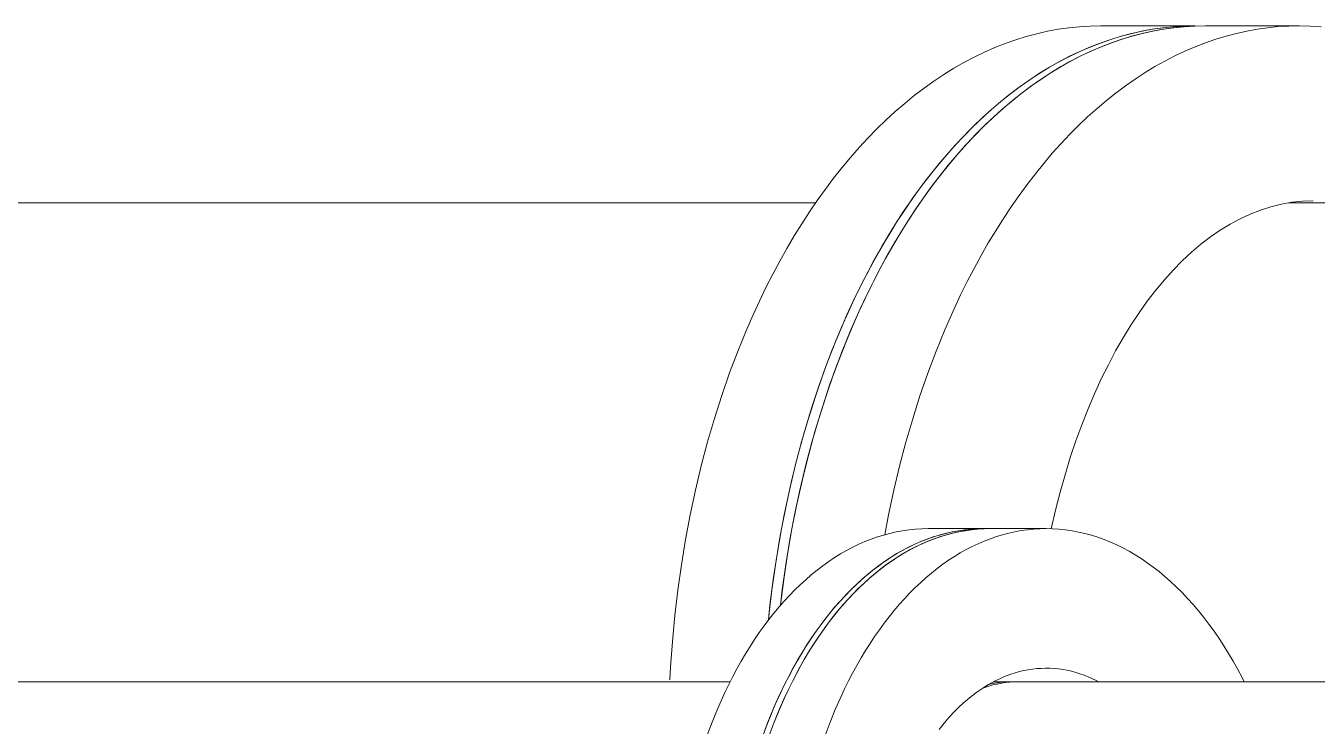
# Model space of a CAD drawing. Header units: millimetres. Extents: x 47631 to 558803, y 29659 to 315570.
# Drawn here: x 482838 to 483360, y 301991 to 302274 of the extents above; entities that cross this region are included whole.
import ezdxf

# ---------------------------------------------------------------- set-up
doc = ezdxf.new("R2010")
doc.units = ezdxf.units.MM

msp = doc.modelspace()

# ---------------------------------------------------------------- linework, layer by layer
at = {"color": 8, "linetype": 'Continuous', "lineweight": 9}
for p, q in [((483246.57, 302271.13), (483242.3, 302269.98)), ((483250.88, 302272.09), (483246.57, 302271.13)), ((483255.18, 302272.89), (483250.88, 302272.09)), ((483259.49, 302273.5), (483255.18, 302272.89)), ((483263.82, 302273.96), (483259.49, 302273.5)), ((483268.14, 302274.22), (483263.82, 302273.96)), ((483272.49, 302274.3), (483268.14, 302274.22)), ((483310.45, 302274.3), (483272.49, 302274.3)), ((483284.55, 302271.13), (483280.29, 302269.98)), ((483284.88, 302271.21), (483280.65, 302270.1)), ((483288.84, 302272.09), (483284.55, 302271.13)), ((483289.12, 302272.15), (483284.88, 302271.21)), ((483284.88, 302270.1), (483289.1, 302271.21)), ((483285.08, 302270.14), (483289.29, 302271.25)), ((483293.16, 302272.89), (483288.84, 302272.09)), ((483289.1, 302271.21), (483293.35, 302272.15)), ((483293.37, 302272.93), (483289.12, 302272.15)), ((483289.29, 302271.25), (483293.49, 302272.19)), ((483297.47, 302273.5), (483293.16, 302272.89)), ((483293.35, 302272.15), (483297.61, 302272.93)), ((483297.63, 302273.53), (483293.37, 302272.93)), ((483293.49, 302272.19), (483297.72, 302272.95)), ((483301.8, 302273.96), (483297.47, 302273.5)), ((483297.61, 302272.93), (483301.88, 302273.53)), ((483301.9, 302273.96), (483297.63, 302273.53)), ((483297.72, 302272.95), (483301.96, 302273.55)), ((483306.12, 302274.22), (483301.8, 302273.96)), ((483301.88, 302273.53), (483306.15, 302273.96)), ((483306.19, 302274.22), (483301.9, 302273.96)), ((483301.96, 302273.55), (483306.21, 302273.98)), ((483310.47, 302274.3), (483306.12, 302274.22)), ((483306.15, 302273.96), (483310.43, 302274.22)), ((483310.47, 302274.3), (483306.19, 302274.22)), ((483306.21, 302273.98), (483310.45, 302274.22)), ((483310.43, 302274.22), (483314.7, 302274.3)), ((483310.45, 302274.22), (483314.7, 302274.3)), ((483352.68, 302274.3), (483314.72, 302274.3)), ((483323.06, 302270.14), (483327.27, 302271.25)), ((483327.27, 302271.25), (483331.47, 302272.19)), ((483331.47, 302272.19), (483335.7, 302272.95)), ((483335.7, 302272.95), (483339.94, 302273.55)), ((483339.94, 302273.55), (483344.19, 302273.98)), ((483344.19, 302273.98), (483348.43, 302274.22)), ((483348.43, 302274.22), (483352.68, 302274.3)), ((483352.68, 302274.3), (483357.09, 302274.22)), ((483357.09, 302274.22), (483361.5, 302273.94)), ((483233.79, 302267.17), (483229.59, 302265.51)), ((483238.04, 302268.67), (483233.79, 302267.17)), ((483242.3, 302269.98), (483238.04, 302268.67)), ((483271.77, 302267.17), (483267.57, 302265.51)), ((483272.25, 302267.35), (483268.08, 302265.73)), ((483276.02, 302268.67), (483271.77, 302267.17)), ((483276.43, 302268.81), (483272.25, 302267.35)), ((483272.33, 302265.73), (483276.49, 302267.35)), ((483272.62, 302265.84), (483276.76, 302267.43)), ((483280.29, 302269.98), (483276.02, 302268.67)), ((483280.65, 302270.1), (483276.43, 302268.81)), ((483276.49, 302267.35), (483280.67, 302268.81)), ((483276.76, 302267.43), (483280.92, 302268.87)), ((483280.67, 302268.81), (483284.88, 302270.1)), ((483280.92, 302268.87), (483285.08, 302270.14)), ((483310.6, 302265.84), (483314.74, 302267.43)), ((483314.74, 302267.43), (483318.88, 302268.87)), ((483318.88, 302268.87), (483323.06, 302270.14)), ((483221.24, 302261.65), (483217.1, 302259.48)), ((483225.41, 302263.66), (483221.24, 302261.65)), ((483229.59, 302265.51), (483225.41, 302263.66)), ((483259.2, 302261.65), (483255.08, 302259.48)), ((483259.84, 302261.98), (483255.76, 302259.85)), ((483263.37, 302263.66), (483259.2, 302261.65)), ((483263.94, 302263.93), (483259.84, 302261.98)), ((483259.98, 302259.85), (483264.06, 302261.98)), ((483260.35, 302260.05), (483264.41, 302262.14)), ((483267.57, 302265.51), (483263.37, 302263.66)), ((483268.08, 302265.73), (483263.94, 302263.93)), ((483264.06, 302261.98), (483268.19, 302263.93)), ((483264.41, 302262.14), (483268.49, 302264.07)), ((483268.19, 302263.93), (483272.33, 302265.73)), ((483268.49, 302264.07), (483272.62, 302265.84)), ((483298.33, 302260.05), (483302.39, 302262.14)), ((483302.39, 302262.14), (483306.47, 302264.07)), ((483306.47, 302264.07), (483310.6, 302265.84)), ((483213.02, 302257.14), (483208.96, 302254.64)), ((483217.1, 302259.48), (483213.02, 302257.14)), ((483251, 302257.14), (483246.94, 302254.64)), ((483251.7, 302257.57), (483247.7, 302255.11)), ((483255.08, 302259.48), (483251, 302257.14)), ((483255.76, 302259.85), (483251.7, 302257.57)), ((483251.92, 302255.11), (483255.94, 302257.57)), ((483252.35, 302255.38), (483256.33, 302257.8)), ((483255.94, 302257.57), (483259.98, 302259.85)), ((483256.33, 302257.8), (483260.35, 302260.05)), ((483290.31, 302255.38), (483294.31, 302257.8)), ((483294.31, 302257.8), (483298.33, 302260.05)), ((483204.94, 302251.95), (483200.96, 302249.12)), ((483208.96, 302254.64), (483204.94, 302251.95)), ((483242.92, 302251.95), (483238.94, 302249.12)), ((483243.72, 302252.5), (483239.78, 302249.74)), ((483246.94, 302254.64), (483242.92, 302251.95)), ((483247.7, 302255.11), (483243.72, 302252.5)), ((483244.03, 302249.74), (483247.96, 302252.5)), ((483244.48, 302250.06), (483248.4, 302252.79)), ((483247.96, 302252.5), (483251.92, 302255.11)), ((483248.4, 302252.79), (483252.35, 302255.38)), ((483282.46, 302250.06), (483286.38, 302252.79)), ((483286.38, 302252.79), (483290.31, 302255.38)), ((483197.02, 302246.11), (483193.15, 302242.95)), ((483200.96, 302249.12), (483197.02, 302246.11)), ((483235, 302246.11), (483231.13, 302242.95)), ((483235.89, 302246.8), (483232.03, 302243.71)), ((483238.94, 302249.12), (483235, 302246.11)), ((483239.78, 302249.74), (483235.89, 302246.8)), ((483236.28, 302243.71), (483240.13, 302246.8)), ((483236.79, 302244.14), (483240.6, 302247.17)), ((483240.13, 302246.8), (483244.03, 302249.74)), ((483240.6, 302247.17), (483244.48, 302250.06)), ((483274.75, 302244.14), (483278.58, 302247.17)), ((483278.58, 302247.17), (483282.46, 302250.06)), ((483193.15, 302242.95), (483189.31, 302239.63)), ((483228.24, 302240.49), (483224.48, 302237.08)), ((483231.13, 302242.95), (483227.27, 302239.63)), ((483232.03, 302243.71), (483228.24, 302240.49)), ((483228.73, 302237.08), (483232.48, 302240.49)), ((483229.26, 302237.6), (483232.99, 302240.94)), ((483232.48, 302240.49), (483236.28, 302243.71)), ((483232.99, 302240.94), (483236.79, 302244.14)), ((483267.24, 302237.6), (483270.97, 302240.94)), ((483270.97, 302240.94), (483274.75, 302244.14)), ((483185.58, 302236.22), (483181.91, 302232.65)), ((483189.31, 302239.63), (483185.58, 302236.22)), ((483223.56, 302236.22), (483219.89, 302232.65)), ((483224.48, 302237.08), (483220.79, 302233.56)), ((483227.27, 302239.63), (483223.56, 302236.22)), ((483225.02, 302233.56), (483228.73, 302237.08)), ((483225.57, 302234.09), (483229.26, 302237.6)), ((483263.55, 302234.09), (483267.24, 302237.6)), ((483181.91, 302232.65), (483178.28, 302228.94)), ((483217.14, 302229.86), (483213.53, 302226.03)), ((483219.89, 302232.65), (483216.26, 302228.94)), ((483220.79, 302233.56), (483217.14, 302229.86)), ((483217.78, 302226.03), (483221.37, 302229.86)), ((483218.37, 302226.67), (483221.96, 302230.46)), ((483221.37, 302229.86), (483225.02, 302233.56)), ((483221.96, 302230.46), (483225.57, 302234.09)), ((483256.35, 302226.67), (483259.92, 302230.46)), ((483259.92, 302230.46), (483263.55, 302234.09)), ((483174.71, 302225.09), (483171.2, 302221.09)), ((483178.28, 302228.94), (483174.71, 302225.09)), ((483212.69, 302225.09), (483209.18, 302221.09)), ((483213.53, 302226.03), (483210, 302222.05)), ((483216.26, 302228.94), (483212.69, 302225.09)), ((483214.25, 302222.05), (483217.78, 302226.03)), ((483214.87, 302222.75), (483218.37, 302226.67)), ((483252.83, 302222.75), (483256.35, 302226.67)), ((483171.2, 302221.09), (483167.76, 302216.94)), ((483209.18, 302221.09), (483205.74, 302216.94)), ((483210, 302222.05), (483206.54, 302217.93)), ((483210.78, 302217.93), (483214.25, 302222.05)), ((483211.4, 302218.67), (483214.87, 302222.75)), ((483249.38, 302218.67), (483252.83, 302222.75)), ((483167.76, 302216.94), (483164.37, 302212.68)), ((483203.13, 302213.66), (483199.77, 302209.27)), ((483205.74, 302216.94), (483202.36, 302212.68)), ((483206.54, 302217.93), (483203.13, 302213.66)), ((483204.02, 302209.27), (483207.36, 302213.66)), ((483204.65, 302210.14), (483208, 302214.46)), ((483207.36, 302213.66), (483210.78, 302217.93)), ((483208, 302214.46), (483211.4, 302218.67)), ((483242.63, 302210.14), (483245.98, 302214.46)), ((483245.98, 302214.46), (483249.38, 302218.67)), ((483164.37, 302212.68), (483161.07, 302208.27)), ((483199.77, 302209.27), (483196.49, 302204.74)), ((483202.36, 302212.68), (483199.03, 302208.27)), ((483200.74, 302204.74), (483204.02, 302209.27)), ((483201.39, 302205.67), (483204.65, 302210.14)), ((483239.37, 302205.67), (483242.63, 302210.14)), ((483157.81, 302203.72), (483154.63, 302199.06)), ((483161.07, 302208.27), (483157.81, 302203.72)), ((483195.79, 302203.72), (483192.59, 302199.06)), ((483196.49, 302204.74), (483193.29, 302200.09)), ((483199.03, 302208.27), (483195.79, 302203.72)), ((483197.52, 302200.09), (483200.74, 302204.74)), ((483198.19, 302201.05), (483201.39, 302205.67)), ((483236.17, 302201.05), (483239.37, 302205.67)), ((483157.14, 302202.73), (476790.99, 302202.73)), ((483154.63, 302199.06), (483151.52, 302194.26)), ((483192.59, 302199.06), (483189.48, 302194.26)), ((483193.29, 302200.09), (483190.13, 302195.29)), ((483194.38, 302195.29), (483197.52, 302200.09)), ((483195.05, 302196.33), (483198.19, 302201.05)), ((483233.04, 302196.33), (483236.17, 302201.05)), ((487193.49, 302202.73), (483348.42, 302202.73)), ((483151.52, 302194.26), (483148.46, 302189.34)), ((483189.48, 302194.26), (483186.44, 302189.34)), ((483190.13, 302195.29), (483187.08, 302190.39)), ((483191.32, 302190.39), (483194.38, 302195.29)), ((483192, 302191.47), (483195.05, 302196.33)), ((483229.96, 302191.47), (483233.04, 302196.33)), ((483148.46, 302189.34), (483145.51, 302184.3)), ((483186.44, 302189.34), (483183.47, 302184.3)), ((483187.08, 302190.39), (483184.08, 302185.34)), ((483188.33, 302185.34), (483191.32, 302190.39)), ((483189, 302186.51), (483192, 302191.47)), ((483226.96, 302186.51), (483229.96, 302191.47)), ((483145.51, 302184.3), (483142.6, 302179.15)), ((483183.47, 302184.3), (483180.58, 302179.15)), ((483184.08, 302185.34), (483181.15, 302180.19)), ((483185.4, 302180.19), (483188.33, 302185.34)), ((483186.07, 302181.42), (483189, 302186.51)), ((483224.05, 302181.42), (483226.96, 302186.51)), ((483142.6, 302179.15), (483139.79, 302173.86)), ((483180.58, 302179.15), (483177.77, 302173.86)), ((483181.15, 302180.19), (483178.32, 302174.92)), ((483182.54, 302174.92), (483185.4, 302180.19)), ((483183.24, 302176.22), (483186.07, 302181.42)), ((483221.22, 302176.22), (483224.05, 302181.42)), ((483139.79, 302173.86), (483137.06, 302168.48)), ((483177.77, 302173.86), (483175.02, 302168.48)), ((483178.32, 302174.92), (483175.55, 302169.53)), ((483179.8, 302169.53), (483182.54, 302174.92)), ((483180.47, 302170.88), (483183.24, 302176.22)), ((483218.45, 302170.88), (483221.22, 302176.22)), ((483137.06, 302168.48), (483134.39, 302162.99)), ((483175.02, 302168.48), (483172.37, 302162.99)), ((483175.55, 302169.53), (483172.87, 302164.03)), ((483177.11, 302164.03), (483179.8, 302169.53)), ((483177.79, 302165.47), (483180.47, 302170.88)), ((483215.77, 302165.47), (483218.45, 302170.88)), ((483134.39, 302162.99), (483131.81, 302157.39)), ((483172.37, 302162.99), (483169.79, 302157.39)), ((483172.87, 302164.03), (483170.26, 302158.44)), ((483174.51, 302158.44), (483177.11, 302164.03)), ((483175.18, 302159.93), (483177.79, 302165.47)), ((483213.16, 302159.93), (483215.77, 302165.47)), ((483131.81, 302157.39), (483129.33, 302151.69)), ((483169.79, 302157.39), (483167.31, 302151.69)), ((483170.26, 302158.44), (483167.76, 302152.73)), ((483171.43, 302151.44), (483175.18, 302159.93)), ((483171.98, 302152.73), (483174.51, 302158.44)), ((483209.41, 302151.44), (483213.16, 302159.93)), ((483129.33, 302151.69), (483125.76, 302142.95)), ((483167.31, 302151.69), (483163.72, 302142.95)), ((483167.76, 302152.73), (483165.32, 302146.93)), ((483167.88, 302142.73), (483171.43, 302151.44)), ((483169.56, 302146.93), (483171.98, 302152.73)), ((483205.84, 302142.73), (483209.41, 302151.44)), ((483165.32, 302146.93), (483161.83, 302138.05)), ((483166.08, 302138.05), (483169.56, 302146.93)), ((483125.76, 302142.95), (483122.37, 302134.01)), ((483163.72, 302142.95), (483160.36, 302134.01)), ((483164.52, 302133.81), (483167.88, 302142.73)), ((483202.48, 302133.81), (483205.84, 302142.73)), ((483161.83, 302138.05), (483158.55, 302128.97)), ((483162.8, 302128.97), (483166.08, 302138.05)), ((483122.37, 302134.01), (483119.2, 302124.86)), ((483160.36, 302134.01), (483157.16, 302124.86)), ((483161.34, 302124.68), (483164.52, 302133.81)), ((483199.32, 302124.68), (483202.48, 302133.81)), ((483158.55, 302128.97), (483155.47, 302119.68)), ((483159.72, 302119.68), (483162.8, 302128.97)), ((483119.2, 302124.86), (483116.22, 302115.53)), ((483155.47, 302119.68), (483152.6, 302110.22)), ((483157.16, 302124.86), (483154.2, 302115.53)), ((483156.85, 302110.22), (483159.72, 302119.68)), ((483158.39, 302115.39), (483161.34, 302124.68)), ((483196.37, 302115.39), (483199.32, 302124.68)), ((483116.22, 302115.53), (483113.45, 302106.04)), ((483154.2, 302115.53), (483151.43, 302106.04)), ((483155.64, 302105.92), (483158.39, 302115.39)), ((483193.6, 302105.92), (483196.37, 302115.39)), ((483152.6, 302110.22), (483149.96, 302100.58)), ((483154.2, 302100.58), (483156.85, 302110.22)), ((483113.45, 302106.04), (483110.89, 302096.38)), ((483151.43, 302106.04), (483148.87, 302096.38)), ((483153.1, 302096.28), (483155.64, 302105.92)), ((483191.06, 302096.28), (483193.6, 302105.92)), ((483149.96, 302100.58), (483147.52, 302090.82)), ((483151.76, 302090.82), (483154.2, 302100.58)), ((483110.89, 302096.38), (483108.55, 302086.58)), ((483148.87, 302096.38), (483146.53, 302086.58)), ((483150.76, 302086.51), (483153.1, 302096.28)), ((483188.74, 302086.51), (483191.06, 302096.28)), ((483147.52, 302090.82), (483145.3, 302080.9)), ((483149.53, 302080.9), (483151.76, 302090.82)), ((483108.55, 302086.58), (483106.44, 302076.63)), ((483146.53, 302086.58), (483144.42, 302076.63)), ((483148.65, 302076.59), (483150.76, 302086.51)), ((483186.63, 302076.59), (483188.74, 302086.51)), ((483145.3, 302080.9), (483143.29, 302070.85)), ((483147.54, 302070.85), (483149.53, 302080.9)), ((483106.44, 302076.63), (483104.55, 302066.56)), ((483144.42, 302076.63), (483142.53, 302066.56)), ((483146.76, 302066.56), (483148.65, 302076.59)), ((483185.11, 302068.52), (483186.63, 302076.59)), ((483143.29, 302070.85), (483141.53, 302060.67)), ((483145.75, 302060.67), (483147.54, 302070.85)), ((483182.11, 302067.62), (483179.59, 302066.73)), ((483184.65, 302068.4), (483182.11, 302067.62)), ((483187.19, 302069.08), (483184.65, 302068.4)), ((483189.75, 302069.66), (483187.19, 302069.08)), ((483192.32, 302070.13), (483189.75, 302069.66)), ((483194.88, 302070.5), (483192.32, 302070.13)), ((483197.46, 302070.77), (483194.88, 302070.5)), ((483200.03, 302070.93), (483197.46, 302070.77)), ((483202.62, 302070.98), (483200.03, 302070.93)), ((483204.72, 302067.62), (483202.19, 302066.73)), ((483204.96, 302067.71), (483202.47, 302066.84)), ((483225.22, 302070.98), (483202.62, 302070.98)), ((483207.26, 302068.4), (483204.72, 302067.62)), ((483207.48, 302068.47), (483204.96, 302067.71)), ((483205, 302066.84), (483207.49, 302067.71)), ((483205.16, 302066.89), (483207.64, 302067.74)), ((483209.8, 302069.08), (483207.26, 302068.4)), ((483209.99, 302069.13), (483207.48, 302068.47)), ((483207.49, 302067.71), (483209.99, 302068.47)), ((483207.64, 302067.74), (483210.12, 302068.5)), ((483212.35, 302069.66), (483209.8, 302069.08)), ((483212.52, 302069.7), (483209.99, 302069.13)), ((483209.99, 302068.47), (483212.51, 302069.13)), ((483210.12, 302068.5), (483212.62, 302069.16)), ((483214.93, 302070.13), (483212.35, 302069.66)), ((483212.51, 302069.13), (483215.04, 302069.7)), ((483215.05, 302070.16), (483212.52, 302069.7)), ((483212.62, 302069.16), (483215.12, 302069.72)), ((483217.49, 302070.5), (483214.93, 302070.13)), ((483215.04, 302069.7), (483217.57, 302070.16)), ((483217.59, 302070.51), (483215.05, 302070.16)), ((483215.12, 302069.72), (483217.64, 302070.17)), ((483220.06, 302070.77), (483217.49, 302070.5)), ((483217.57, 302070.16), (483220.11, 302070.51)), ((483220.13, 302070.77), (483217.59, 302070.51)), ((483217.64, 302070.17), (483220.16, 302070.53)), ((483222.64, 302070.93), (483220.06, 302070.77)), ((483220.11, 302070.51), (483222.65, 302070.77)), ((483222.68, 302070.93), (483220.13, 302070.77)), ((483220.16, 302070.53), (483222.69, 302070.78)), ((483225.23, 302070.98), (483222.64, 302070.93)), ((483222.65, 302070.77), (483225.2, 302070.93)), ((483225.23, 302070.98), (483222.68, 302070.93)), ((483222.69, 302070.78), (483225.22, 302070.93)), ((483225.2, 302070.93), (483227.74, 302070.98)), ((483225.22, 302070.93), (483227.74, 302070.98)), ((483227.74, 302070.98), (483225.23, 302070.98)), ((483250.35, 302070.98), (483227.76, 302070.98)), ((483227.77, 302066.89), (483230.23, 302067.74)), ((483230.23, 302067.74), (483232.72, 302068.5)), ((483232.72, 302068.5), (483235.23, 302069.16)), ((483235.23, 302069.16), (483237.73, 302069.72)), ((483237.73, 302069.72), (483240.24, 302070.17)), ((483240.24, 302070.17), (483242.77, 302070.53)), ((483242.77, 302070.53), (483245.3, 302070.78)), ((483245.3, 302070.78), (483247.82, 302070.93)), ((483247.82, 302070.93), (483250.35, 302070.98)), ((483250.35, 302070.98), (483252.97, 302070.93)), ((483252.97, 302070.93), (483255.6, 302070.76)), ((483255.6, 302070.76), (483258.21, 302070.49)), ((483258.21, 302070.49), (483260.84, 302070.11)), ((483260.84, 302070.11), (483263.44, 302069.62)), ((483263.44, 302069.62), (483266.04, 302069.02)), ((483266.04, 302069.02), (483268.62, 302068.32)), ((483268.62, 302068.32), (483271.2, 302067.5)), ((483271.2, 302067.5), (483273.76, 302066.58)), ((483104.55, 302066.56), (483102.87, 302056.41)), ((483142.53, 302066.56), (483140.85, 302056.41)), ((483145.1, 302056.43), (483146.76, 302066.56)), ((483172.12, 302063.45), (483169.65, 302062.15)), ((483174.59, 302064.64), (483172.12, 302063.45)), ((483177.08, 302065.74), (483174.59, 302064.64)), ((483179.59, 302066.73), (483177.08, 302065.74)), ((483192.66, 302062.37), (483190.24, 302061.02)), ((483194.71, 302063.45), (483192.26, 302062.15)), ((483195.09, 302063.64), (483192.66, 302062.37)), ((483192.77, 302061.02), (483195.17, 302062.37)), ((483193, 302061.15), (483195.39, 302062.49)), ((483197.19, 302064.64), (483194.71, 302063.45)), ((483197.53, 302064.8), (483195.09, 302063.64)), ((483195.17, 302062.37), (483197.6, 302063.64)), ((483195.39, 302062.49), (483197.81, 302063.74)), ((483199.69, 302065.74), (483197.19, 302064.64)), ((483200, 302065.87), (483197.53, 302064.8)), ((483197.6, 302063.64), (483200.06, 302064.8)), ((483197.81, 302063.74), (483200.24, 302064.89)), ((483202.19, 302066.73), (483199.69, 302065.74)), ((483202.47, 302066.84), (483200, 302065.87)), ((483200.06, 302064.8), (483202.52, 302065.87)), ((483200.24, 302064.89), (483202.69, 302065.94)), ((483202.52, 302065.87), (483205, 302066.84)), ((483202.69, 302065.94), (483205.16, 302066.89)), ((483215.61, 302061.15), (483218, 302062.49)), ((483218, 302062.49), (483220.42, 302063.74)), ((483220.42, 302063.74), (483222.85, 302064.89)), ((483222.85, 302064.89), (483225.3, 302065.94)), ((483225.3, 302065.94), (483227.77, 302066.89)), ((483273.76, 302066.58), (483276.31, 302065.56)), ((483276.31, 302065.56), (483278.85, 302064.42)), ((483278.85, 302064.42), (483281.37, 302063.19)), ((483281.37, 302063.19), (483283.86, 302061.85)), ((483141.53, 302060.67), (483139.99, 302050.4)), ((483144.22, 302050.4), (483145.75, 302060.67)), ((483162.41, 302057.67), (483160.04, 302055.99)), ((483164.8, 302059.27), (483162.41, 302057.67)), ((483167.22, 302060.76), (483164.8, 302059.27)), ((483169.65, 302062.15), (483167.22, 302060.76)), ((483185.02, 302057.67), (483182.65, 302055.99)), ((483185.49, 302058), (483183.15, 302056.35)), ((483187.41, 302059.27), (483185.02, 302057.67)), ((483187.86, 302059.55), (483185.49, 302058)), ((483185.68, 302056.35), (483188.02, 302058)), ((483185.95, 302056.55), (483188.28, 302058.17)), ((483189.83, 302060.76), (483187.41, 302059.27)), ((483190.24, 302061.02), (483187.86, 302059.55)), ((483188.02, 302058), (483190.38, 302059.55)), ((483188.28, 302058.17), (483190.63, 302059.71)), ((483192.26, 302062.15), (483189.83, 302060.76)), ((483190.38, 302059.55), (483192.77, 302061.02)), ((483190.63, 302059.71), (483193, 302061.15)), ((483208.55, 302056.55), (483210.89, 302058.17)), ((483210.89, 302058.17), (483213.23, 302059.71)), ((483213.23, 302059.71), (483215.61, 302061.15)), ((483283.86, 302061.85), (483286.34, 302060.41)), ((483286.34, 302060.41), (483288.79, 302058.87)), ((483288.79, 302058.87), (483291.21, 302057.22)), ((483291.21, 302057.22), (483293.61, 302055.47)), ((483102.87, 302056.41), (483101.44, 302046.13)), ((483140.85, 302056.41), (483139.42, 302046.13)), ((483143.66, 302046.2), (483145.1, 302056.43)), ((483155.39, 302052.31), (483153.11, 302050.33)), ((483157.7, 302054.19), (483155.39, 302052.31)), ((483160.04, 302055.99), (483157.7, 302054.19)), ((483178, 302052.31), (483175.7, 302050.33)), ((483178.54, 302052.76), (483176.28, 302050.85)), ((483180.31, 302054.19), (483178, 302052.31)), ((483180.83, 302054.61), (483178.54, 302052.76)), ((483178.81, 302050.85), (483181.06, 302052.76)), ((483179.11, 302051.12), (483181.37, 302053.02)), ((483182.65, 302055.99), (483180.31, 302054.19)), ((483183.15, 302056.35), (483180.83, 302054.61)), ((483181.06, 302052.76), (483183.36, 302054.61)), ((483181.37, 302053.02), (483183.64, 302054.83)), ((483183.36, 302054.61), (483185.68, 302056.35)), ((483183.64, 302054.83), (483185.95, 302056.55)), ((483201.72, 302051.12), (483203.96, 302053.02)), ((483203.96, 302053.02), (483206.25, 302054.83)), ((483206.25, 302054.83), (483208.55, 302056.55)), ((483293.61, 302055.47), (483295.98, 302053.62)), ((483295.98, 302053.62), (483298.32, 302051.68)), ((483139.99, 302050.4), (483138.66, 302040.06)), ((483142.9, 302040.06), (483144.22, 302050.4)), ((483150.89, 302048.31), (483148.7, 302046.18)), ((483153.11, 302050.33), (483150.89, 302048.31)), ((483171.85, 302046.72), (483169.67, 302044.52)), ((483173.5, 302048.31), (483171.31, 302046.18)), ((483174.04, 302048.82), (483171.85, 302046.72)), ((483172.19, 302044.52), (483174.36, 302046.72)), ((483172.54, 302044.88), (483174.69, 302047.04)), ((483175.7, 302050.33), (483173.5, 302048.31)), ((483176.28, 302050.85), (483174.04, 302048.82)), ((483174.36, 302046.72), (483176.57, 302048.82)), ((483174.69, 302047.04), (483176.89, 302049.13)), ((483176.57, 302048.82), (483178.81, 302050.85)), ((483176.89, 302049.13), (483179.11, 302051.12)), ((483195.14, 302044.88), (483197.3, 302047.04)), ((483197.3, 302047.04), (483199.5, 302049.13)), ((483199.5, 302049.13), (483201.72, 302051.12)), ((483298.32, 302051.68), (483300.64, 302049.64)), ((483300.64, 302049.64), (483302.97, 302047.45)), ((483302.97, 302047.45), (483305.27, 302045.17)), ((483101.44, 302046.13), (483100.23, 302035.8)), ((483139.42, 302046.13), (483138.21, 302035.8)), ((483144.42, 302041.68), (483142.33, 302039.3)), ((483142.93, 302039.99), (483143.66, 302046.2)), ((483146.54, 302043.97), (483144.42, 302041.68)), ((483148.7, 302046.18), (483146.54, 302043.97)), ((483167.03, 302041.68), (483164.94, 302039.3)), ((483167.53, 302042.24), (483165.43, 302039.87)), ((483169.15, 302043.97), (483167.03, 302041.68)), ((483169.67, 302044.52), (483167.53, 302042.24)), ((483167.95, 302039.87), (483170.05, 302042.24)), ((483168.32, 302040.29), (483170.41, 302042.62)), ((483171.31, 302046.18), (483169.15, 302043.97)), ((483170.05, 302042.24), (483172.19, 302044.52)), ((483170.41, 302042.62), (483172.54, 302044.88)), ((483190.91, 302040.29), (483193.01, 302042.62)), ((483193.01, 302042.62), (483195.14, 302044.88)), ((483305.27, 302045.17), (483307.53, 302042.79)), ((483307.53, 302042.79), (483309.75, 302040.33)), ((483138.66, 302040.06), (483138.04, 302033.99)), ((483140.28, 302036.83), (483138.27, 302034.29)), ((483142.33, 302039.3), (483140.28, 302036.83)), ((483142.89, 302039.94), (483142.9, 302040.06)), ((483162.89, 302036.83), (483160.87, 302034.29)), ((483163.36, 302037.42), (483161.34, 302034.88)), ((483164.94, 302039.3), (483162.89, 302036.83)), ((483165.43, 302039.87), (483163.36, 302037.42)), ((483163.85, 302034.88), (483165.89, 302037.42)), ((483164.23, 302035.36), (483166.26, 302037.86)), ((483165.89, 302037.42), (483167.95, 302039.87)), ((483166.26, 302037.86), (483168.32, 302040.29)), ((483186.84, 302035.36), (483188.86, 302037.86)), ((483188.86, 302037.86), (483190.91, 302040.29)), ((483309.75, 302040.33), (483311.93, 302037.76)), ((483311.93, 302037.76), (483314.07, 302035.1)), ((483100.23, 302035.8), (483099.24, 302025.38)), ((483136.3, 302031.67), (483134.36, 302028.96)), ((483138.27, 302034.29), (483136.3, 302031.67)), ((483138.21, 302035.8), (483138.04, 302033.99)), ((483158.9, 302031.67), (483156.97, 302028.96)), ((483159.33, 302032.27), (483157.38, 302029.57)), ((483160.87, 302034.29), (483158.9, 302031.67)), ((483161.34, 302034.88), (483159.33, 302032.27)), ((483159.91, 302029.57), (483161.86, 302032.27)), ((483160.3, 302030.12), (483162.24, 302032.78)), ((483161.86, 302032.27), (483163.85, 302034.88)), ((483162.24, 302032.78), (483164.23, 302035.36)), ((483182.91, 302030.12), (483184.85, 302032.78)), ((483184.85, 302032.78), (483186.84, 302035.36)), ((483314.07, 302035.1), (483316.17, 302032.35)), ((483316.17, 302032.35), (483318.22, 302029.51)), ((483132.47, 302026.19), (483130.61, 302023.33)), ((483134.36, 302028.96), (483132.47, 302026.19)), ((483155.06, 302026.19), (483153.21, 302023.33)), ((483155.48, 302026.8), (483153.6, 302023.94)), ((483156.97, 302028.96), (483155.06, 302026.19)), ((483157.38, 302029.57), (483155.48, 302026.8)), ((483156.12, 302023.94), (483157.99, 302026.8)), ((483156.53, 302024.57), (483158.39, 302027.37)), ((483157.99, 302026.8), (483159.91, 302029.57)), ((483158.39, 302027.37), (483160.3, 302030.12)), ((483179.13, 302024.57), (483181, 302027.37)), ((483181, 302027.37), (483182.91, 302030.12)), ((483318.22, 302029.51), (483320.24, 302026.59)), ((483320.24, 302026.59), (483322.2, 302023.59)), ((483099.24, 302025.38), (483098.48, 302014.92)), ((483130.61, 302023.33), (483128.79, 302020.4)), ((483151.78, 302021.03), (483150, 302018.02)), ((483153.21, 302023.33), (483151.4, 302020.4)), ((483153.6, 302023.94), (483151.78, 302021.03)), ((483152.52, 302018.02), (483154.31, 302021.03)), ((483152.93, 302018.72), (483154.71, 302021.67)), ((483154.31, 302021.03), (483156.12, 302023.94)), ((483154.71, 302021.67), (483156.53, 302024.57)), ((483175.52, 302018.72), (483177.3, 302021.67)), ((483177.3, 302021.67), (483179.13, 302024.57)), ((483322.2, 302023.59), (483324.12, 302020.5)), ((483324.12, 302020.5), (483325.99, 302017.33)), ((483127.04, 302017.4), (483125.3, 302014.34)), ((483128.79, 302020.4), (483127.04, 302017.4)), ((483149.63, 302017.4), (483147.91, 302014.34)), ((483150, 302018.02), (483148.25, 302014.96)), ((483149.5, 302012.59), (483151.18, 302015.69)), ((483151.4, 302020.4), (483149.63, 302017.4)), ((483150.78, 302014.96), (483152.52, 302018.02)), ((483151.18, 302015.69), (483152.93, 302018.72)), ((483172.1, 302012.59), (483173.79, 302015.69)), ((483173.79, 302015.69), (483175.52, 302018.72)), ((483325.99, 302017.33), (483327.8, 302014.08)), ((483098.48, 302014.92), (483098.24, 302009.87)), ((483123.63, 302011.19), (483122.01, 302007.99)), ((483125.3, 302014.34), (483123.63, 302011.19)), ((483146.24, 302011.19), (483144.6, 302007.99)), ((483146.57, 302011.82), (483144.92, 302008.61)), ((483147.91, 302014.34), (483146.24, 302011.19)), ((483148.25, 302014.96), (483146.57, 302011.82)), ((483147.45, 302008.61), (483149.08, 302011.82)), ((483147.85, 302009.42), (483149.5, 302012.59)), ((483149.08, 302011.82), (483150.78, 302014.96)), ((483170.46, 302009.42), (483172.1, 302012.59)), ((483229.46, 302009.28), (483231.92, 302010.45)), ((483231.92, 302010.45), (483233.55, 302011.16)), ((483233.55, 302011.16), (483236.12, 302012.13)), ((483236.12, 302012.13), (483237.84, 302012.69)), ((483237.84, 302012.69), (483239.57, 302013.16)), ((483239.57, 302013.16), (483241.31, 302013.58)), ((483241.31, 302013.58), (483243.05, 302013.91)), ((483243.05, 302013.91), (483244.8, 302014.18)), ((483244.8, 302014.18), (483246.55, 302014.37)), ((483246.55, 302014.37), (483248.3, 302014.49)), ((483248.3, 302014.49), (483250.06, 302014.54)), ((483250.06, 302014.54), (483251.8, 302014.52)), ((483251.8, 302014.52), (483253.56, 302014.42)), ((483253.56, 302014.42), (483255.32, 302014.25)), ((483255.32, 302014.25), (483257.06, 302014.01)), ((483257.06, 302014.01), (483258.81, 302013.7)), ((483258.81, 302013.7), (483260.54, 302013.31)), ((483260.54, 302013.31), (483262.28, 302012.86)), ((483262.28, 302012.86), (483264, 302012.32)), ((483264, 302012.32), (483265.72, 302011.72)), ((483265.72, 302011.72), (483268.27, 302010.69)), ((483268.27, 302010.69), (483270.81, 302009.5)), ((483327.8, 302014.08), (483329.56, 302010.76)), ((483329.56, 302010.76), (483330.43, 302009.06)), ((483122.55, 302009.06), (479548.73, 302009.06)), ((483122.01, 302007.99), (483120.42, 302004.72)), ((483143.32, 302005.34), (483141.77, 302002.01)), ((483144.6, 302007.99), (483143.03, 302004.72)), ((483144.92, 302008.61), (483143.32, 302005.34)), ((483144.3, 302002.01), (483145.85, 302005.34)), ((483144.7, 302002.9), (483146.25, 302006.19)), ((483145.85, 302005.34), (483147.45, 302008.61)), ((483146.25, 302006.19), (483147.85, 302009.42)), ((483167.31, 302002.9), (483168.86, 302006.19)), ((483168.86, 302006.19), (483170.46, 302009.42)), ((483220, 302003.12), (483222.32, 302004.86)), ((483222.32, 302004.86), (483224.67, 302006.49)), ((483225.48, 302006.77), (483224.65, 302006.46)), ((483224.67, 302006.49), (483227.05, 302007.95)), ((483227.16, 302007.31), (483225.48, 302006.77)), ((483227.05, 302007.95), (483229.46, 302009.28)), ((483228.83, 302008.33), (483227.05, 302007.95)), ((483228.84, 302007.77), (483227.16, 302007.31)), ((483230.61, 302008.64), (483228.83, 302008.33)), ((483230.54, 302008.16), (483228.84, 302007.77)), ((488634.73, 302009.06), (483229.07, 302009.06)), ((483232.24, 302008.49), (483230.54, 302008.16)), ((483232.41, 302008.86), (483230.61, 302008.64)), ((483233.93, 302008.75), (483232.24, 302008.49)), ((483234.2, 302009), (483232.41, 302008.86)), ((483235.63, 302008.92), (483233.93, 302008.75)), ((483236, 302009.06), (483234.2, 302009)), ((483237.34, 302009.03), (483235.63, 302008.92)), ((483237.79, 302009.05), (483236, 302009.06)), ((483239.05, 302009.06), (483237.34, 302009.03)), ((483270.81, 302009.5), (483271.64, 302009.06)), ((483118.88, 302001.38), (483117.4, 301997.99)), ((483120.42, 302004.72), (483118.88, 302001.38)), ((483141.49, 302001.38), (483140.01, 301997.99)), ((483141.77, 302002.01), (483140.28, 301998.61)), ((483143.03, 302004.72), (483141.49, 302001.38)), ((483142.46, 301997.84), (483144.7, 302002.9)), ((483142.79, 301998.61), (483144.3, 302002.01)), ((483165.07, 301997.84), (483167.31, 302002.9)), ((483215.5, 301999.2), (483217.73, 302001.23)), ((483217.73, 302001.23), (483220, 302003.12)), ((483117.4, 301997.99), (483115.28, 301992.79)), ((483138.83, 301995.16), (483136.75, 301989.87)), ((483140.01, 301997.99), (483137.87, 301992.79)), ((483140.28, 301998.61), (483138.83, 301995.16)), ((483139.28, 301989.87), (483141.35, 301995.16)), ((483140.35, 301992.66), (483142.46, 301997.84)), ((483141.35, 301995.16), (483142.79, 301998.61)), ((483162.95, 301992.66), (483165.07, 301997.84)), ((483209.1, 301992.34), (483211.19, 301994.76)), ((483211.19, 301994.76), (483213.33, 301997.04)), ((483213.33, 301997.04), (483215.5, 301999.2)), ((483115.28, 301992.79), (483113.27, 301987.47)), ((483137.87, 301992.79), (483135.87, 301987.47)), ((483138.35, 301987.35), (483140.35, 301992.66)), ((483160.95, 301987.35), (483162.95, 301992.66)), ((483207.08, 301989.8), (483209.1, 301992.34))]:
    msp.add_line(p, q, dxfattribs=at)
msp.add_ellipse((483358.34, 301988.04), major_axis=(0, 215.5), ratio=0.532886, start_param=0, end_param=1.175904, dxfattribs=at)

doc.saveas('drawing.dxf')
